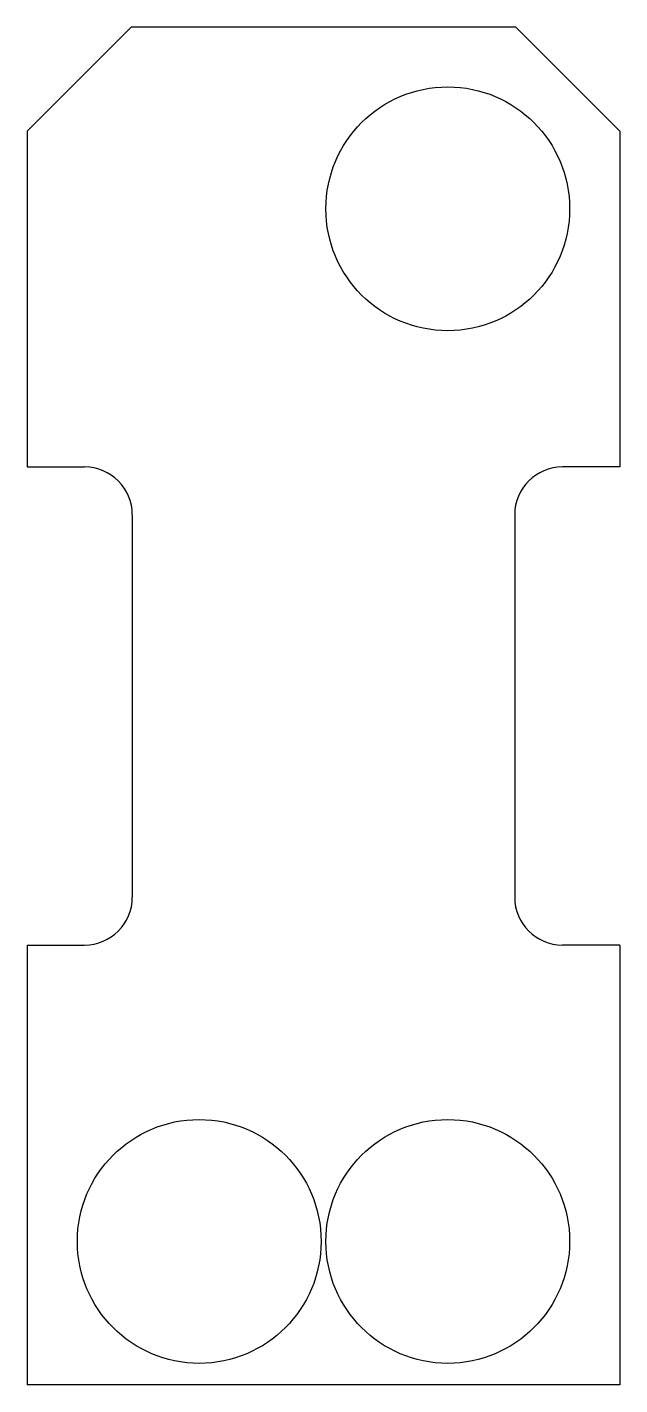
# Model space of a CAD drawing. Extents: x -6.2 to 6.2, y -14.2 to 14.2.
import ezdxf

# ---------------------------------------------------------------- set-up
doc = ezdxf.new("R2010")
doc.units = 0
doc.layers.add('MODELSKETCH_VISIBLE', color=7, linetype='CONTINUOUS')

msp = doc.modelspace()

# ---------------------------------------------------------------- linework, layer by layer
at = {"layer": 'MODELSKETCH_VISIBLE'}
for p, q in [((-6.2, 12.025), (-4.025, 14.2)), ((4.025, 14.2), (-4.025, 14.2)), ((4.025, 14.2), (6.2, 12.025)), ((-6.2, 12.025), (-6.2, 5)), ((6.2, 12.025), (6.2, 5)), ((-6.2, 5), (-5, 5)), ((6.2, 5), (5, 5)), ((-4, 4), (-4, -4)), ((4, 4), (4, -4)), ((-6.2, -5), (-6.2, -14.2)), ((-6.2, -5), (-5, -5)), ((6.2, -5), (5, -5)), ((6.2, -5), (6.2, -14.2)), ((6.2, -14.2), (-6.2, -14.2))]:
    msp.add_line(p, q, dxfattribs=at)
for centre in [(2.6, 10.4), (-2.6, -11.2), (2.6, -11.2)]:
    msp.add_circle(centre, 2.55, dxfattribs=at)
for centre, start, end in [((-5, 4), 0, 90), ((5, 4), 90, 180), ((-5, -4), 270, 0), ((5, -4), 180, 270)]:
    msp.add_arc(centre, 1, start, end, dxfattribs=at)

doc.saveas('drawing.dxf')
